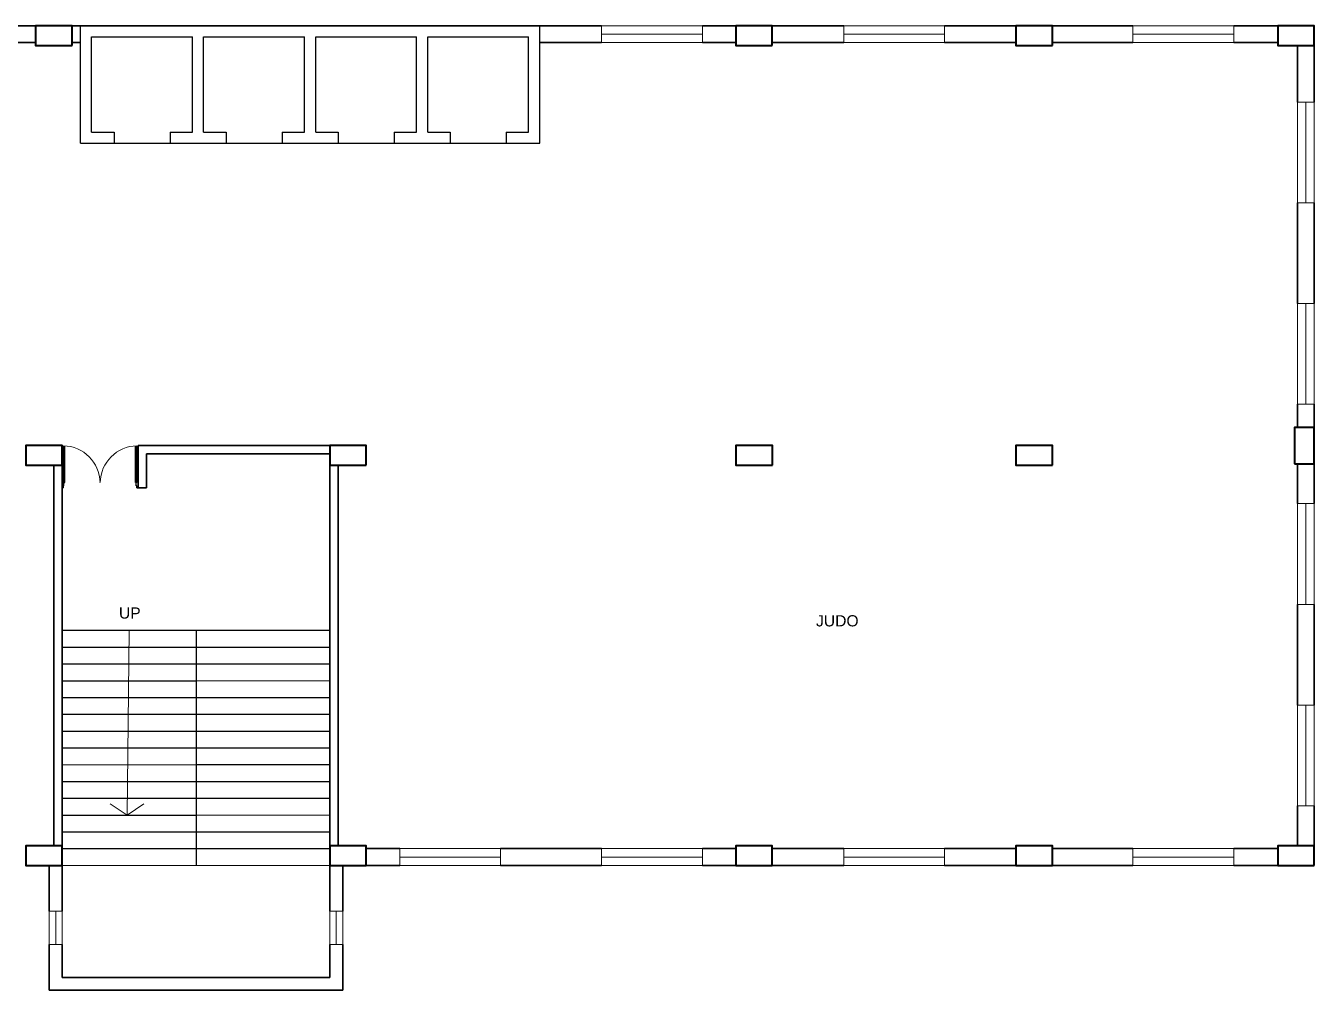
# Model space of a CAD drawing. Header units: millimetres. Extents: x 3079 to 579737, y 1565 to 1161826.
# Drawn here: x 55095 to 78095, y 202325 to 219555 of the extents above; entities that cross this region are included whole.
import ezdxf

# ---------------------------------------------------------------- set-up
doc = ezdxf.new("R2010")
doc.units = ezdxf.units.MM
for name, color, linetype, lineweight in [('1', 7, 'Continuous', 35), ('A_COL', 250, 'Continuous', 40), ('A_ELE1', 250, 'Continuous', 20), ('A_WIN-DOR', 250, 'Continuous', 30), ('IG-Area', 250, 'Continuous', 30), ('SILL', 251, 'Continuous', 18), ('WINDOW', 252, 'Continuous', 15)]:
    doc.layers.add(name, color=color, linetype=linetype, lineweight=lineweight)
doc.styles.get("Standard").update_dxf_attribs({"font": 'arial.ttf'})

msp = doc.modelspace()

# ---------------------------------------------------------------- linework, layer by layer
for p, q in [((55595, 219555), (60595, 219555)), ((57970, 219555), (56070, 219555)), ((56070, 217455), (56070, 219555)), ((60070, 219555), (57970, 219555)), ((62170, 219555), (60070, 219555)), ((64270, 219555), (62170, 219555)), ((62170, 219555), (64270, 219555)), ((64270, 217455), (64270, 219555)), ((56270, 219355), (58070, 219355)), ((56270, 217655), (56270, 219355)), ((58070, 217655), (58070, 219355)), ((58270, 219355), (60070, 219355)), ((58270, 217655), (58270, 219355)), ((60070, 217655), (60070, 219355)), ((60270, 219355), (62070, 219355)), ((60270, 217655), (60270, 219355)), ((62070, 217655), (62070, 219355)), ((62270, 219355), (64070, 219355)), ((62270, 217655), (62270, 219355)), ((64070, 217655), (64070, 219355)), ((56270, 217655), (56670, 217655)), ((56670, 217655), (56670, 217455)), ((57670, 217655), (58070, 217655)), ((57670, 217655), (57670, 217455)), ((58270, 217655), (58670, 217655)), ((58670, 217655), (58670, 217455)), ((59670, 217655), (60070, 217655)), ((59670, 217655), (59670, 217455)), ((60270, 217655), (60670, 217655)), ((60670, 217655), (60670, 217455)), ((61670, 217655), (62070, 217655)), ((61670, 217655), (61670, 217455)), ((62270, 217655), (62670, 217655)), ((62670, 217655), (62670, 217455)), ((63670, 217655), (64070, 217655)), ((63670, 217655), (63670, 217455)), ((56070, 217455), (57970, 217455)), ((57970, 217455), (60070, 217455)), ((60070, 217455), (62170, 217455)), ((62170, 217455), (64270, 217455)), ((55746, 208755), (60522, 208757)), ((58134, 208756), (58136, 204556)), ((55746, 208455), (58135, 208455)), ((58135, 208455), (60522, 208455)), ((55746, 208155), (58135, 208155)), ((58135, 208155), (60522, 208156)), ((55746, 207855), (58135, 207855)), ((58135, 207855), (60522, 207856)), ((55746, 207555), (58135, 207556)), ((58135, 207556), (60522, 207557)), ((55746, 207255), (58135, 207255)), ((58135, 207255), (60523, 207255)), ((55746, 206955), (58135, 206955)), ((58135, 206955), (60523, 206956)), ((55746, 206655), (58135, 206656)), ((58135, 206656), (60523, 206657)), ((55746, 206355), (58136, 206356)), ((58136, 206356), (60523, 206357)), ((55746, 206055), (58136, 206056)), ((58136, 206056), (60523, 206057)), ((55746, 205755), (58136, 205755)), ((58136, 205755), (60523, 205756)), ((55746, 205455), (58136, 205455)), ((58136, 205455), (60523, 205456)), ((55746, 205155), (58136, 205155)), ((58136, 205155), (60524, 205156)), ((55746, 204855), (58136, 204855)), ((58136, 204855), (60524, 204856)), ((55746, 204555), (60524, 204557))]:
    msp.add_line(p, q)
at = {"layer": '1'}
for p, q in [((52720, 219555), (55270, 219555)), ((55270, 219555), (65372, 219555)), ((67172, 219555), (69695, 219555)), ((71495, 219555), (74857, 219555)), ((76657, 219555), (78095, 219555)), ((78095, 219555), (78095, 218193)), ((78095, 219555), (78095, 218193)), ((52720, 219255), (55270, 219255)), ((55920, 219255), (56070, 219255)), ((65372, 219255), (64270, 219255)), ((67172, 219255), (67770, 219255)), ((69695, 219255), (68420, 219255)), ((71495, 219255), (72770, 219255)), ((74857, 219255), (73420, 219255)), ((76657, 219255), (77445, 219255)), ((77795, 218193), (77795, 219205)), ((77795, 216393), (77795, 214593)), ((78095, 216393), (78095, 214593)), ((78095, 216393), (78095, 214593)), ((77795, 212793), (77795, 212380)), ((78095, 212793), (78095, 211018)), ((78095, 212793), (78095, 211018)), ((55745, 212055), (55745, 204855)), ((60520, 212055), (57100, 212055)), ((57100, 211302), (57100, 212055)), ((60520, 211905), (57250, 211905)), ((57250, 211302), (57250, 211905)), ((55595, 211705), (55595, 204905)), ((60520, 211755), (60523, 204855)), ((60670, 211705), (60673, 204905)), ((77795, 211018), (77795, 211730)), ((57250, 211302), (57100, 211302)), ((77795, 209218), (77795, 207418)), ((78095, 209218), (78095, 207418)), ((78095, 209218), (78095, 207418)), ((77795, 205618), (77795, 204905)), ((78095, 205618), (78095, 204555)), ((78095, 205618), (78095, 204555)), ((61772, 204855), (61173, 204855)), ((61173, 204855), (61772, 204855)), ((65372, 204855), (63572, 204855)), ((63572, 204855), (64795, 204855)), ((67770, 204855), (67172, 204855)), ((69695, 204855), (68420, 204855)), ((72770, 204855), (71495, 204855)), ((74857, 204855), (73420, 204855)), ((77445, 204855), (76657, 204855)), ((55745, 204555), (55515, 204555)), ((55515, 204555), (55515, 203740)), ((55515, 203740), (55515, 204555)), ((55745, 204555), (55745, 203740)), ((60523, 204555), (60523, 203740)), ((60753, 204555), (60753, 203740)), ((61772, 204555), (61173, 204555)), ((63572, 204555), (65372, 204555)), ((67172, 204555), (67770, 204555)), ((68420, 204555), (67770, 204555)), ((69695, 204555), (68420, 204555)), ((71495, 204555), (72770, 204555)), ((73420, 204555), (72770, 204555)), ((74857, 204555), (73420, 204555)), ((76657, 204555), (77445, 204555)), ((78095, 204555), (77445, 204555)), ((55515, 203140), (55515, 202325)), ((55515, 202490), (55515, 203140)), ((55745, 203140), (55745, 202555)), ((60523, 203140), (60523, 202555)), ((60753, 203140), (60753, 202325)), ((55745, 202555), (60523, 202555)), ((55515, 202325), (60753, 202325))]:
    msp.add_line(p, q, dxfattribs=at)
at = {"layer": 'A_COL'}
for points in [[(55920, 219205), (55920, 219555), (55270, 219555), (55270, 219205)], [(68420, 219205), (68420, 219555), (67770, 219555), (67770, 219205)], [(73420, 219205), (73420, 219555), (72770, 219555), (72770, 219205)], [(78095, 219205), (78095, 219555), (77445, 219555), (77445, 219205)], [(77745, 211730), (78095, 211730), (78095, 212380), (77745, 212380)], [(55745, 211705), (55745, 212055), (55095, 212055), (55095, 211705)], [(61170, 211705), (61170, 212055), (60520, 212055), (60520, 211705)], [(68422, 211705), (68422, 212055), (67772, 212055), (67772, 211705)], [(73420, 211705), (73420, 212055), (72770, 212055), (72770, 211705)], [(55745, 204555), (55745, 204905), (55095, 204905), (55095, 204555)], [(61173, 204555), (61173, 204905), (60523, 204905), (60523, 204555)], [(68420, 204555), (68420, 204905), (67770, 204905), (67770, 204555)], [(73420, 204555), (73420, 204905), (72770, 204905), (72770, 204555)], [(78095, 204555), (78095, 204905), (77445, 204905), (77445, 204555)]]:
    msp.add_lwpolyline(points, close=True, dxfattribs=at)
at = {"layer": 'A_ELE1', "transparency": 33554687}
for centre, start, end in [((55747, 211377), 1.7422, 88.258), ((57098, 211377), 91.742, 178.2578)]:
    msp.add_arc(centre, 676, start, end, dxfattribs=at)
at = {"layer": 'A_WIN-DOR', "transparency": 33554687}
for p, q in [((55767, 211398), (55767, 212053)), ((55793, 211398), (55793, 212052)), ((57052, 211398), (57052, 212052)), ((57078, 211398), (57078, 212053)), ((55745, 211407), (55745, 211302)), ((55767, 211407), (55745, 211407)), ((55767, 211407), (55767, 211430)), ((55777, 211334), (55777, 211398)), ((56423, 211398), (56423, 211407)), ((56423, 211407), (56423, 211407)), ((56423, 211398), (56423, 211398)), ((57068, 211334), (57068, 211398)), ((57078, 211407), (57078, 211430)), ((57078, 211407), (57100, 211407)), ((57100, 211407), (57100, 211302)), ((55767, 211302), (55767, 211334)), ((55767, 211334), (55777, 211334)), ((57078, 211334), (57068, 211334)), ((57078, 211302), (57078, 211334))]:
    msp.add_line(p, q, dxfattribs=at)
at = {"layer": 'A_WIN-DOR'}
for p, q in [((55767, 211302), (55745, 211302)), ((57078, 211302), (57100, 211302))]:
    msp.add_line(p, q, dxfattribs=at)
at = {"layer": 'A_WIN-DOR', "transparency": 33554687}
for points in [[(55767, 211398), (55793, 211398)], [(56423, 211398), (56423, 211398)], [(57078, 211398), (57052, 211398)]]:
    msp.add_lwpolyline(points, dxfattribs=at)
at = {"layer": 'SILL'}
for p, q in [((65372, 219555), (67172, 219555)), ((69695, 219555), (71495, 219555)), ((74857, 219555), (76657, 219555)), ((65372, 219255), (67172, 219255)), ((71495, 219255), (69695, 219255)), ((74857, 219255), (76657, 219255)), ((77795, 218193), (77795, 216393)), ((78095, 218193), (78095, 216393)), ((77795, 212793), (77795, 214593)), ((78095, 214593), (78095, 212793)), ((77795, 209218), (77795, 211018)), ((78095, 211018), (78095, 209218)), ((56939, 208756), (56902, 205455)), ((77795, 207418), (77795, 205618)), ((78095, 207418), (78095, 205618)), ((56902, 205455), (56604, 205655)), ((56902, 205455), (57201, 205655)), ((63572, 204855), (61772, 204855)), ((65372, 204855), (67172, 204855)), ((69695, 204855), (71495, 204855)), ((76657, 204855), (74857, 204855)), ((61772, 204555), (63572, 204555)), ((65372, 204555), (67172, 204555)), ((69695, 204555), (71495, 204555)), ((74857, 204555), (76657, 204555)), ((55515, 203140), (55515, 203740)), ((55745, 203740), (55745, 203140)), ((60523, 203740), (60523, 203140)), ((60753, 203740), (60753, 203140))]:
    msp.add_line(p, q, dxfattribs=at)
at = {"layer": 'WINDOW'}
for p, q in [((65372, 219555), (65372, 219255)), ((67172, 219555), (67172, 219255)), ((69695, 219555), (69695, 219255)), ((71495, 219555), (71495, 219255)), ((74857, 219555), (74857, 219255)), ((76657, 219555), (76657, 219255)), ((65372, 219405), (67172, 219405)), ((69695, 219405), (71495, 219405)), ((74857, 219405), (76657, 219405)), ((77795, 218193), (78095, 218193)), ((77945, 218193), (77945, 216393)), ((77795, 216393), (78095, 216393)), ((77795, 214593), (78095, 214593)), ((77945, 212793), (77945, 214593)), ((77795, 212793), (78095, 212793)), ((77795, 211018), (78095, 211018)), ((77945, 209218), (77945, 211018)), ((77795, 209218), (78095, 209218)), ((77795, 207418), (78095, 207418)), ((77945, 205618), (77945, 207418)), ((77795, 205618), (78095, 205618)), ((61772, 204855), (61772, 204555)), ((61772, 204705), (63572, 204705)), ((63572, 204855), (63572, 204555)), ((65372, 204855), (65372, 204555)), ((65372, 204705), (67172, 204705)), ((67172, 204855), (67172, 204555)), ((69695, 204855), (69695, 204555)), ((69695, 204705), (71495, 204705)), ((71495, 204855), (71495, 204555)), ((74857, 204855), (74857, 204555)), ((74857, 204705), (76657, 204705)), ((76657, 204855), (76657, 204555)), ((55515, 203740), (55745, 203740)), ((55630, 203740), (55630, 203140)), ((60753, 203740), (60523, 203740)), ((60638, 203740), (60638, 203140)), ((55515, 203140), (55745, 203140)), ((60753, 203140), (60523, 203140))]:
    msp.add_line(p, q, dxfattribs=at)

# ---------------------------------------------------------------- texts
at = {"layer": 'IG-Area', "char_height": 200, "attachment_point": 1}
for s, heights, insert in [('UP', [0], (56758, 209164)), ('JUDO', [534], (69201, 209025))]:
    msp.add_mtext_dynamic_manual_height_columns(s, width=38356.19, gutter_width=12.5, heights=heights, dxfattribs=dict(at, insert=insert))

doc.saveas('drawing.dxf')
